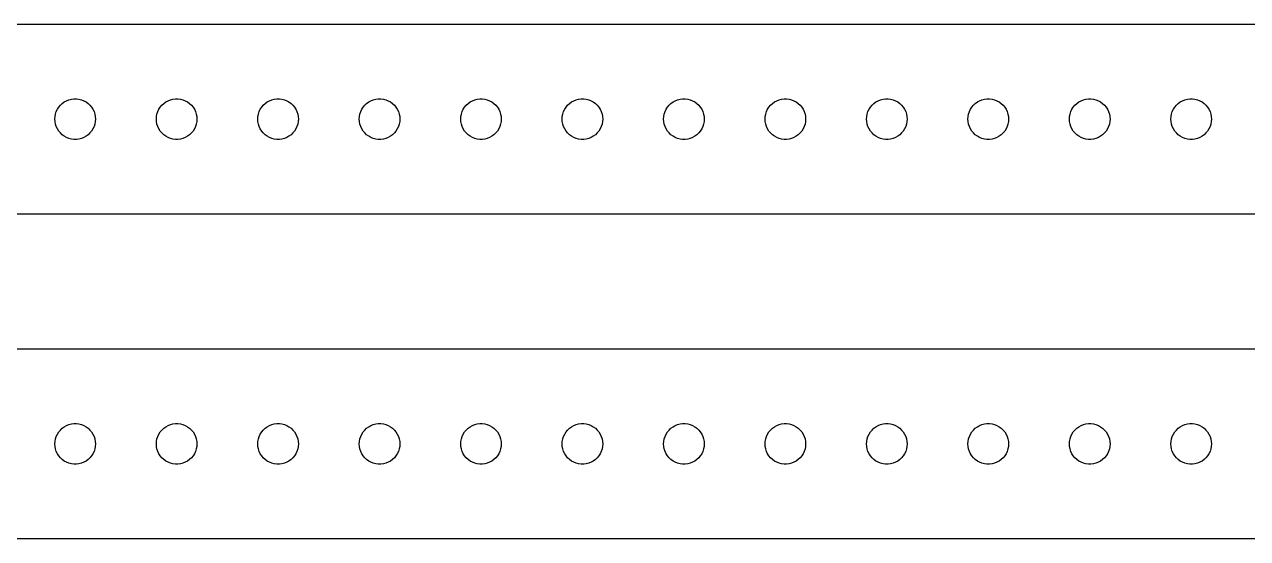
# Model space of a CAD drawing. Header units: metres. Extents: x -180 to 180, y 17 to 55.
# Drawn here: x -3.8 to 86.7, y 17 to 55 of the extents above; entities that cross this region are included whole.
import ezdxf

# ---------------------------------------------------------------- set-up
doc = ezdxf.new("R2010")
doc.units = ezdxf.units.M

msp = doc.modelspace()

# ---------------------------------------------------------------- linework, layer by layer
for p, q in [((174.814, 54.9901), (-174.814, 54.9901)), ((-1.31445, 48.7226), (-1.21352, 48.8817)), ((-1.21352, 48.8817), (-1.09344, 49.0268)), ((-1.09344, 49.0268), (-0.95613, 49.1558)), ((-0.95613, 49.1558), (-0.80373, 49.2665)), ((-0.80373, 49.2665), (-0.63866, 49.3572)), ((-0.63866, 49.3572), (-0.46352, 49.4266)), ((-0.46352, 49.4266), (-0.28107, 49.4734)), ((-0.28107, 49.4734), (-0.09418, 49.497)), ((-0.09418, 49.497), (0.09418, 49.497)), ((0.09418, 49.497), (0.28107, 49.4734)), ((0.28107, 49.4734), (0.46352, 49.4266)), ((0.46352, 49.4266), (0.63866, 49.3572)), ((0.63866, 49.3572), (0.80373, 49.2665)), ((0.80373, 49.2665), (0.95613, 49.1558)), ((0.95613, 49.1558), (1.09344, 49.0268)), ((1.09344, 49.0268), (1.21352, 48.8817)), ((1.21352, 48.8817), (1.31445, 48.7226)), ((6.18553, 48.7226), (6.28647, 48.8817)), ((6.28647, 48.8817), (6.40654, 49.0268)), ((6.40654, 49.0268), (6.54385, 49.1558)), ((6.54385, 49.1558), (6.69626, 49.2665)), ((6.69626, 49.2665), (6.86133, 49.3572)), ((6.86133, 49.3572), (7.03647, 49.4266)), ((7.03647, 49.4266), (7.21892, 49.4734)), ((7.21892, 49.4734), (7.40581, 49.497)), ((7.40581, 49.497), (7.59418, 49.497)), ((7.59418, 49.497), (7.78107, 49.4734)), ((7.78107, 49.4734), (7.96352, 49.4266)), ((7.96352, 49.4266), (8.13866, 49.3572)), ((8.13866, 49.3572), (8.30373, 49.2665)), ((8.30373, 49.2665), (8.45613, 49.1558)), ((8.45613, 49.1558), (8.59344, 49.0268)), ((8.59344, 49.0268), (8.71352, 48.8817)), ((8.71352, 48.8817), (8.81445, 48.7226)), ((13.6855, 48.7226), (13.7865, 48.8817)), ((13.7865, 48.8817), (13.9065, 49.0268)), ((13.9065, 49.0268), (14.0439, 49.1558)), ((14.0439, 49.1558), (14.1963, 49.2665)), ((14.1963, 49.2665), (14.3613, 49.3572)), ((14.3613, 49.3572), (14.5365, 49.4266)), ((14.5365, 49.4266), (14.7189, 49.4734)), ((14.7189, 49.4734), (14.9058, 49.497)), ((14.9058, 49.497), (15.0942, 49.497)), ((15.0942, 49.497), (15.2811, 49.4734)), ((15.2811, 49.4734), (15.4635, 49.4266)), ((15.4635, 49.4266), (15.6387, 49.3572)), ((15.6387, 49.3572), (15.8037, 49.2665)), ((15.8037, 49.2665), (15.9561, 49.1558)), ((15.9561, 49.1558), (16.0934, 49.0268)), ((16.0934, 49.0268), (16.2135, 48.8817)), ((16.2135, 48.8817), (16.3145, 48.7226)), ((21.1855, 48.7226), (21.2865, 48.8817)), ((21.2865, 48.8817), (21.4065, 49.0268)), ((21.4065, 49.0268), (21.5439, 49.1558)), ((21.5439, 49.1558), (21.6963, 49.2665)), ((21.6963, 49.2665), (21.8613, 49.3572)), ((21.8613, 49.3572), (22.0365, 49.4266)), ((22.0365, 49.4266), (22.2189, 49.4734)), ((22.2189, 49.4734), (22.4058, 49.497)), ((22.4058, 49.497), (22.5942, 49.497)), ((22.5942, 49.497), (22.7811, 49.4734)), ((22.7811, 49.4734), (22.9635, 49.4266)), ((22.9635, 49.4266), (23.1387, 49.3572)), ((23.1387, 49.3572), (23.3037, 49.2665)), ((23.3037, 49.2665), (23.4561, 49.1558)), ((23.4561, 49.1558), (23.5934, 49.0268)), ((23.5934, 49.0268), (23.7135, 48.8817)), ((23.7135, 48.8817), (23.8145, 48.7226)), ((28.6855, 48.7226), (28.7865, 48.8817)), ((28.7865, 48.8817), (28.9065, 49.0268)), ((28.9065, 49.0268), (29.0439, 49.1558)), ((29.0439, 49.1558), (29.1963, 49.2665)), ((29.1963, 49.2665), (29.3613, 49.3572)), ((29.3613, 49.3572), (29.5365, 49.4266)), ((29.5365, 49.4266), (29.7189, 49.4734)), ((29.7189, 49.4734), (29.9058, 49.497)), ((29.9058, 49.497), (30.0942, 49.497)), ((30.0942, 49.497), (30.2811, 49.4734)), ((30.2811, 49.4734), (30.4635, 49.4266)), ((30.4635, 49.4266), (30.6387, 49.3572)), ((30.6387, 49.3572), (30.8037, 49.2665)), ((30.8037, 49.2665), (30.9561, 49.1558)), ((30.9561, 49.1558), (31.0934, 49.0268)), ((31.0934, 49.0268), (31.2135, 48.8817)), ((31.2135, 48.8817), (31.3145, 48.7226)), ((36.1855, 48.7226), (36.2865, 48.8817)), ((36.2865, 48.8817), (36.4065, 49.0268)), ((36.4065, 49.0268), (36.5439, 49.1558)), ((36.5439, 49.1558), (36.6963, 49.2665)), ((36.6963, 49.2665), (36.8613, 49.3572)), ((36.8613, 49.3572), (37.0365, 49.4266)), ((37.0365, 49.4266), (37.2189, 49.4734)), ((37.2189, 49.4734), (37.4058, 49.497)), ((37.4058, 49.497), (37.5942, 49.497)), ((37.5942, 49.497), (37.7811, 49.4734)), ((37.7811, 49.4734), (37.9635, 49.4266)), ((37.9635, 49.4266), (38.1387, 49.3572)), ((38.1387, 49.3572), (38.3037, 49.2665)), ((38.3037, 49.2665), (38.4561, 49.1558)), ((38.4561, 49.1558), (38.5934, 49.0268)), ((38.5934, 49.0268), (38.7135, 48.8817)), ((38.7135, 48.8817), (38.8145, 48.7226)), ((43.6855, 48.7226), (43.7865, 48.8817)), ((43.7865, 48.8817), (43.9065, 49.0268)), ((43.9065, 49.0268), (44.0439, 49.1558)), ((44.0439, 49.1558), (44.1963, 49.2665)), ((44.1963, 49.2665), (44.3613, 49.3572)), ((44.3613, 49.3572), (44.5365, 49.4266)), ((44.5365, 49.4266), (44.7189, 49.4734)), ((44.7189, 49.4734), (44.9058, 49.497)), ((44.9058, 49.497), (45.0942, 49.497)), ((45.0942, 49.497), (45.2811, 49.4734)), ((45.2811, 49.4734), (45.4635, 49.4266)), ((45.4635, 49.4266), (45.6387, 49.3572)), ((45.6387, 49.3572), (45.8037, 49.2665)), ((45.8037, 49.2665), (45.9561, 49.1558)), ((45.9561, 49.1558), (46.0934, 49.0268)), ((46.0934, 49.0268), (46.2135, 48.8817)), ((46.2135, 48.8817), (46.3145, 48.7226)), ((51.1855, 48.7226), (51.2865, 48.8817)), ((51.2865, 48.8817), (51.4065, 49.0268)), ((51.4065, 49.0268), (51.5439, 49.1558)), ((51.5439, 49.1558), (51.6963, 49.2665)), ((51.6963, 49.2665), (51.8613, 49.3572)), ((51.8613, 49.3572), (52.0365, 49.4266)), ((52.0365, 49.4266), (52.2189, 49.4734)), ((52.2189, 49.4734), (52.4058, 49.497)), ((52.4058, 49.497), (52.5942, 49.497)), ((52.5942, 49.497), (52.7811, 49.4734)), ((52.7811, 49.4734), (52.9635, 49.4266)), ((52.9635, 49.4266), (53.1387, 49.3572)), ((53.1387, 49.3572), (53.3037, 49.2665)), ((53.3037, 49.2665), (53.4561, 49.1558)), ((53.4561, 49.1558), (53.5934, 49.0268)), ((53.5934, 49.0268), (53.7135, 48.8817)), ((53.7135, 48.8817), (53.8145, 48.7226)), ((58.6855, 48.7226), (58.7865, 48.8817)), ((58.7865, 48.8817), (58.9065, 49.0268)), ((58.9065, 49.0268), (59.0439, 49.1558)), ((59.0439, 49.1558), (59.1963, 49.2665)), ((59.1963, 49.2665), (59.3613, 49.3572)), ((59.3613, 49.3572), (59.5365, 49.4266)), ((59.5365, 49.4266), (59.7189, 49.4734)), ((59.7189, 49.4734), (59.9058, 49.497)), ((59.9058, 49.497), (60.0942, 49.497)), ((60.0942, 49.497), (60.2811, 49.4734)), ((60.2811, 49.4734), (60.4635, 49.4266)), ((60.4635, 49.4266), (60.6387, 49.3572)), ((60.6387, 49.3572), (60.8037, 49.2665)), ((60.8037, 49.2665), (60.9561, 49.1558)), ((60.9561, 49.1558), (61.0934, 49.0268)), ((61.0934, 49.0268), (61.2135, 48.8817)), ((61.2135, 48.8817), (61.3145, 48.7226)), ((66.1855, 48.7226), (66.2865, 48.8817)), ((66.2865, 48.8817), (66.4065, 49.0268)), ((66.4065, 49.0268), (66.5439, 49.1558)), ((66.5439, 49.1558), (66.6963, 49.2665)), ((66.6963, 49.2665), (66.8613, 49.3572)), ((66.8613, 49.3572), (67.0365, 49.4266)), ((67.0365, 49.4266), (67.2189, 49.4734)), ((67.2189, 49.4734), (67.4058, 49.497)), ((67.4058, 49.497), (67.5942, 49.497)), ((67.5942, 49.497), (67.7811, 49.4734)), ((67.7811, 49.4734), (67.9635, 49.4266)), ((67.9635, 49.4266), (68.1387, 49.3572)), ((68.1387, 49.3572), (68.3037, 49.2665)), ((68.3037, 49.2665), (68.4561, 49.1558)), ((68.4561, 49.1558), (68.5934, 49.0268)), ((68.5934, 49.0268), (68.7135, 48.8817)), ((68.7135, 48.8817), (68.8145, 48.7226)), ((73.6855, 48.7226), (73.7865, 48.8817)), ((73.7865, 48.8817), (73.9065, 49.0268)), ((73.9065, 49.0268), (74.0439, 49.1558)), ((74.0439, 49.1558), (74.1963, 49.2665)), ((74.1963, 49.2665), (74.3613, 49.3572)), ((74.3613, 49.3572), (74.5365, 49.4266)), ((74.5365, 49.4266), (74.7189, 49.4734)), ((74.7189, 49.4734), (74.9058, 49.497)), ((74.9058, 49.497), (75.0942, 49.497)), ((75.0942, 49.497), (75.2811, 49.4734)), ((75.2811, 49.4734), (75.4635, 49.4266)), ((75.4635, 49.4266), (75.6387, 49.3572)), ((75.6387, 49.3572), (75.8037, 49.2665)), ((75.8037, 49.2665), (75.9561, 49.1558)), ((75.9561, 49.1558), (76.0934, 49.0268)), ((76.0934, 49.0268), (76.2135, 48.8817)), ((76.2135, 48.8817), (76.3145, 48.7226)), ((81.1855, 48.7226), (81.2865, 48.8817)), ((81.2865, 48.8817), (81.4065, 49.0268)), ((81.4065, 49.0268), (81.5439, 49.1558)), ((81.5439, 49.1558), (81.6963, 49.2665)), ((81.6963, 49.2665), (81.8613, 49.3572)), ((81.8613, 49.3572), (82.0365, 49.4266)), ((82.0365, 49.4266), (82.2189, 49.4734)), ((82.2189, 49.4734), (82.4058, 49.497)), ((82.4058, 49.497), (82.5942, 49.497)), ((82.5942, 49.497), (82.7811, 49.4734)), ((82.7811, 49.4734), (82.9635, 49.4266)), ((82.9635, 49.4266), (83.1387, 49.3572)), ((83.1387, 49.3572), (83.3037, 49.2665)), ((83.3037, 49.2665), (83.4561, 49.1558)), ((83.4561, 49.1558), (83.5934, 49.0268)), ((83.5934, 49.0268), (83.7135, 48.8817)), ((83.7135, 48.8817), (83.8145, 48.7226)), ((-1.5, 48), (-1.48816, 48.188)), ((-1.48816, 47.812), (-1.5, 48)), ((-1.48816, 48.188), (-1.45287, 48.373)), ((-1.45287, 48.373), (-1.39465, 48.5522)), ((-1.39465, 48.5522), (-1.31445, 48.7226)), ((1.31445, 48.7226), (1.39465, 48.5522)), ((1.39465, 48.5522), (1.45287, 48.373)), ((1.45287, 48.373), (1.48816, 48.188)), ((1.48816, 48.188), (1.5, 48)), ((1.5, 48), (1.48816, 47.812)), ((6, 48), (6.01183, 48.188)), ((6.01183, 47.812), (6, 48)), ((6.01183, 48.188), (6.04712, 48.373)), ((6.04712, 48.373), (6.10533, 48.5522)), ((6.10533, 48.5522), (6.18553, 48.7226)), ((8.81445, 48.7226), (8.89465, 48.5522)), ((8.89465, 48.5522), (8.95287, 48.373)), ((8.95287, 48.373), (8.98816, 48.188)), ((8.98816, 48.188), (9, 48)), ((9, 48), (8.98816, 47.812)), ((13.5, 48), (13.5118, 48.188)), ((13.5118, 47.812), (13.5, 48)), ((13.5118, 48.188), (13.5471, 48.373)), ((13.5471, 48.373), (13.6053, 48.5522)), ((13.6053, 48.5522), (13.6855, 48.7226)), ((16.3145, 48.7226), (16.3947, 48.5522)), ((16.3947, 48.5522), (16.4529, 48.373)), ((16.4529, 48.373), (16.4882, 48.188)), ((16.4882, 48.188), (16.5, 48)), ((16.5, 48), (16.4882, 47.812)), ((21, 48), (21.0118, 48.188)), ((21.0118, 47.812), (21, 48)), ((21.0118, 48.188), (21.0471, 48.373)), ((21.0471, 48.373), (21.1053, 48.5522)), ((21.1053, 48.5522), (21.1855, 48.7226)), ((23.8145, 48.7226), (23.8947, 48.5522)), ((23.8947, 48.5522), (23.9529, 48.373)), ((23.9529, 48.373), (23.9882, 48.188)), ((23.9882, 48.188), (24, 48)), ((24, 48), (23.9882, 47.812)), ((28.5, 48), (28.5118, 48.188)), ((28.5118, 47.812), (28.5, 48)), ((28.5118, 48.188), (28.5471, 48.373)), ((28.5471, 48.373), (28.6053, 48.5522)), ((28.6053, 48.5522), (28.6855, 48.7226)), ((31.3145, 48.7226), (31.3947, 48.5522)), ((31.3947, 48.5522), (31.4529, 48.373)), ((31.4529, 48.373), (31.4882, 48.188)), ((31.4882, 48.188), (31.5, 48)), ((31.5, 48), (31.4882, 47.812)), ((36, 48), (36.0118, 48.188)), ((36.0118, 47.812), (36, 48)), ((36.0118, 48.188), (36.0471, 48.373)), ((36.0471, 48.373), (36.1053, 48.5522)), ((36.1053, 48.5522), (36.1855, 48.7226)), ((38.8145, 48.7226), (38.8947, 48.5522)), ((38.8947, 48.5522), (38.9529, 48.373)), ((38.9529, 48.373), (38.9882, 48.188)), ((38.9882, 48.188), (39, 48)), ((39, 48), (38.9882, 47.812)), ((43.5, 48), (43.5118, 48.188)), ((43.5118, 47.812), (43.5, 48)), ((43.5118, 48.188), (43.5471, 48.373)), ((43.5471, 48.373), (43.6053, 48.5522)), ((43.6053, 48.5522), (43.6855, 48.7226)), ((46.3145, 48.7226), (46.3947, 48.5522)), ((46.3947, 48.5522), (46.4529, 48.373)), ((46.4529, 48.373), (46.4882, 48.188)), ((46.4882, 48.188), (46.5, 48)), ((46.5, 48), (46.4882, 47.812)), ((51, 48), (51.0118, 48.188)), ((51.0118, 47.812), (51, 48)), ((51.0118, 48.188), (51.0471, 48.373)), ((51.0471, 48.373), (51.1053, 48.5522)), ((51.1053, 48.5522), (51.1855, 48.7226)), ((53.8145, 48.7226), (53.8947, 48.5522)), ((53.8947, 48.5522), (53.9529, 48.373)), ((53.9529, 48.373), (53.9882, 48.188)), ((53.9882, 48.188), (54, 48)), ((54, 48), (53.9882, 47.812)), ((58.5, 48), (58.5118, 48.188)), ((58.5118, 47.812), (58.5, 48)), ((58.5118, 48.188), (58.5471, 48.373)), ((58.5471, 48.373), (58.6053, 48.5522)), ((58.6053, 48.5522), (58.6855, 48.7226)), ((61.3145, 48.7226), (61.3947, 48.5522)), ((61.3947, 48.5522), (61.4529, 48.373)), ((61.4529, 48.373), (61.4882, 48.188)), ((61.4882, 48.188), (61.5, 48)), ((61.5, 48), (61.4882, 47.812)), ((66, 48), (66.0118, 48.188)), ((66.0118, 47.812), (66, 48)), ((66.0118, 48.188), (66.0471, 48.373)), ((66.0471, 48.373), (66.1053, 48.5522)), ((66.1053, 48.5522), (66.1855, 48.7226)), ((68.8145, 48.7226), (68.8947, 48.5522)), ((68.8947, 48.5522), (68.9529, 48.373)), ((68.9529, 48.373), (68.9882, 48.188)), ((68.9882, 48.188), (69, 48)), ((69, 48), (68.9882, 47.812)), ((73.5, 48), (73.5118, 48.188)), ((73.5118, 47.812), (73.5, 48)), ((73.5118, 48.188), (73.5471, 48.373)), ((73.5471, 48.373), (73.6053, 48.5522)), ((73.6053, 48.5522), (73.6855, 48.7226)), ((76.3145, 48.7226), (76.3947, 48.5522)), ((76.3947, 48.5522), (76.4529, 48.373)), ((76.4529, 48.373), (76.4882, 48.188)), ((76.4882, 48.188), (76.5, 48)), ((76.5, 48), (76.4882, 47.812)), ((81, 48), (81.0118, 48.188)), ((81.0118, 47.812), (81, 48)), ((81.0118, 48.188), (81.0471, 48.373)), ((81.0471, 48.373), (81.1053, 48.5522)), ((81.1053, 48.5522), (81.1855, 48.7226)), ((83.8145, 48.7226), (83.8947, 48.5522)), ((83.8947, 48.5522), (83.9529, 48.373)), ((83.9529, 48.373), (83.9882, 48.188)), ((83.9882, 48.188), (84, 48)), ((84, 48), (83.9882, 47.812)), ((-1.45287, 47.627), (-1.48816, 47.812)), ((-1.39465, 47.4478), (-1.45287, 47.627)), ((-1.31445, 47.2774), (-1.39465, 47.4478)), ((-1.21352, 47.1183), (-1.31445, 47.2774)), ((-1.09344, 46.9732), (-1.21352, 47.1183)), ((1.21352, 47.1183), (1.09344, 46.9732)), ((1.31445, 47.2774), (1.21352, 47.1183)), ((1.39465, 47.4478), (1.31445, 47.2774)), ((1.45287, 47.627), (1.39465, 47.4478)), ((1.48816, 47.812), (1.45287, 47.627)), ((6.04712, 47.627), (6.01183, 47.812)), ((6.10533, 47.4478), (6.04712, 47.627)), ((6.18553, 47.2774), (6.10533, 47.4478)), ((6.28647, 47.1183), (6.18553, 47.2774)), ((6.40654, 46.9732), (6.28647, 47.1183)), ((8.71352, 47.1183), (8.59344, 46.9732)), ((8.81445, 47.2774), (8.71352, 47.1183)), ((8.89465, 47.4478), (8.81445, 47.2774)), ((8.95287, 47.627), (8.89465, 47.4478)), ((8.98816, 47.812), (8.95287, 47.627)), ((13.5471, 47.627), (13.5118, 47.812)), ((13.6053, 47.4478), (13.5471, 47.627)), ((13.6855, 47.2774), (13.6053, 47.4478)), ((13.7865, 47.1183), (13.6855, 47.2774)), ((13.9065, 46.9732), (13.7865, 47.1183)), ((16.2135, 47.1183), (16.0934, 46.9732)), ((16.3145, 47.2774), (16.2135, 47.1183)), ((16.3947, 47.4478), (16.3145, 47.2774)), ((16.4529, 47.627), (16.3947, 47.4478)), ((16.4882, 47.812), (16.4529, 47.627)), ((21.0471, 47.627), (21.0118, 47.812)), ((21.1053, 47.4478), (21.0471, 47.627)), ((21.1855, 47.2774), (21.1053, 47.4478)), ((21.2865, 47.1183), (21.1855, 47.2774)), ((21.4065, 46.9732), (21.2865, 47.1183)), ((23.7135, 47.1183), (23.5934, 46.9732)), ((23.8145, 47.2774), (23.7135, 47.1183)), ((23.8947, 47.4478), (23.8145, 47.2774)), ((23.9529, 47.627), (23.8947, 47.4478)), ((23.9882, 47.812), (23.9529, 47.627)), ((28.5471, 47.627), (28.5118, 47.812)), ((28.6053, 47.4478), (28.5471, 47.627)), ((28.6855, 47.2774), (28.6053, 47.4478)), ((28.7865, 47.1183), (28.6855, 47.2774)), ((28.9065, 46.9732), (28.7865, 47.1183)), ((31.2135, 47.1183), (31.0934, 46.9732)), ((31.3145, 47.2774), (31.2135, 47.1183)), ((31.3947, 47.4478), (31.3145, 47.2774)), ((31.4529, 47.627), (31.3947, 47.4478)), ((31.4882, 47.812), (31.4529, 47.627)), ((36.0471, 47.627), (36.0118, 47.812)), ((36.1053, 47.4478), (36.0471, 47.627)), ((36.1855, 47.2774), (36.1053, 47.4478)), ((36.2865, 47.1183), (36.1855, 47.2774)), ((36.4065, 46.9732), (36.2865, 47.1183)), ((38.7135, 47.1183), (38.5934, 46.9732)), ((38.8145, 47.2774), (38.7135, 47.1183)), ((38.8947, 47.4478), (38.8145, 47.2774)), ((38.9529, 47.627), (38.8947, 47.4478)), ((38.9882, 47.812), (38.9529, 47.627)), ((43.5471, 47.627), (43.5118, 47.812)), ((43.6053, 47.4478), (43.5471, 47.627)), ((43.6855, 47.2774), (43.6053, 47.4478)), ((43.7865, 47.1183), (43.6855, 47.2774)), ((43.9065, 46.9732), (43.7865, 47.1183)), ((46.2135, 47.1183), (46.0934, 46.9732)), ((46.3145, 47.2774), (46.2135, 47.1183)), ((46.3947, 47.4478), (46.3145, 47.2774)), ((46.4529, 47.627), (46.3947, 47.4478)), ((46.4882, 47.812), (46.4529, 47.627)), ((51.0471, 47.627), (51.0118, 47.812)), ((51.1053, 47.4478), (51.0471, 47.627)), ((51.1855, 47.2774), (51.1053, 47.4478)), ((51.2865, 47.1183), (51.1855, 47.2774)), ((51.4065, 46.9732), (51.2865, 47.1183)), ((53.7135, 47.1183), (53.5934, 46.9732)), ((53.8145, 47.2774), (53.7135, 47.1183)), ((53.8947, 47.4478), (53.8145, 47.2774)), ((53.9529, 47.627), (53.8947, 47.4478)), ((53.9882, 47.812), (53.9529, 47.627)), ((58.5471, 47.627), (58.5118, 47.812)), ((58.6053, 47.4478), (58.5471, 47.627)), ((58.6855, 47.2774), (58.6053, 47.4478)), ((58.7865, 47.1183), (58.6855, 47.2774)), ((58.9065, 46.9732), (58.7865, 47.1183)), ((61.2135, 47.1183), (61.0934, 46.9732)), ((61.3145, 47.2774), (61.2135, 47.1183)), ((61.3947, 47.4478), (61.3145, 47.2774)), ((61.4529, 47.627), (61.3947, 47.4478)), ((61.4882, 47.812), (61.4529, 47.627)), ((66.0471, 47.627), (66.0118, 47.812)), ((66.1053, 47.4478), (66.0471, 47.627)), ((66.1855, 47.2774), (66.1053, 47.4478)), ((66.2865, 47.1183), (66.1855, 47.2774)), ((66.4065, 46.9732), (66.2865, 47.1183)), ((68.7135, 47.1183), (68.5934, 46.9732)), ((68.8145, 47.2774), (68.7135, 47.1183)), ((68.8947, 47.4478), (68.8145, 47.2774)), ((68.9529, 47.627), (68.8947, 47.4478)), ((68.9882, 47.812), (68.9529, 47.627)), ((73.5471, 47.627), (73.5118, 47.812)), ((73.6053, 47.4478), (73.5471, 47.627)), ((73.6855, 47.2774), (73.6053, 47.4478)), ((73.7865, 47.1183), (73.6855, 47.2774)), ((73.9065, 46.9732), (73.7865, 47.1183)), ((76.2135, 47.1183), (76.0934, 46.9732)), ((76.3145, 47.2774), (76.2135, 47.1183)), ((76.3947, 47.4478), (76.3145, 47.2774)), ((76.4529, 47.627), (76.3947, 47.4478)), ((76.4882, 47.812), (76.4529, 47.627)), ((81.0471, 47.627), (81.0118, 47.812)), ((81.1053, 47.4478), (81.0471, 47.627)), ((81.1855, 47.2774), (81.1053, 47.4478)), ((81.2865, 47.1183), (81.1855, 47.2774)), ((81.4065, 46.9732), (81.2865, 47.1183)), ((83.7135, 47.1183), (83.5934, 46.9732)), ((83.8145, 47.2774), (83.7135, 47.1183)), ((83.8947, 47.4478), (83.8145, 47.2774)), ((83.9529, 47.627), (83.8947, 47.4478)), ((83.9882, 47.812), (83.9529, 47.627)), ((-0.95613, 46.8442), (-1.09344, 46.9732)), ((-0.80373, 46.7335), (-0.95613, 46.8442)), ((-0.63866, 46.6428), (-0.80373, 46.7335)), ((-0.46352, 46.5734), (-0.63866, 46.6428)), ((-0.28107, 46.5266), (-0.46352, 46.5734)), ((-0.09418, 46.503), (-0.28107, 46.5266)), ((0.09418, 46.503), (-0.09418, 46.503)), ((0.28107, 46.5266), (0.09418, 46.503)), ((0.46352, 46.5734), (0.28107, 46.5266)), ((0.63866, 46.6428), (0.46352, 46.5734)), ((0.80373, 46.7335), (0.63866, 46.6428)), ((0.95613, 46.8442), (0.80373, 46.7335)), ((1.09344, 46.9732), (0.95613, 46.8442)), ((6.54385, 46.8442), (6.40654, 46.9732)), ((6.69626, 46.7335), (6.54385, 46.8442)), ((6.86133, 46.6428), (6.69626, 46.7335)), ((7.03647, 46.5734), (6.86133, 46.6428)), ((7.21892, 46.5266), (7.03647, 46.5734)), ((7.40581, 46.503), (7.21892, 46.5266)), ((7.59418, 46.503), (7.40581, 46.503)), ((7.78107, 46.5266), (7.59418, 46.503)), ((7.96352, 46.5734), (7.78107, 46.5266)), ((8.13866, 46.6428), (7.96352, 46.5734)), ((8.30373, 46.7335), (8.13866, 46.6428)), ((8.45613, 46.8442), (8.30373, 46.7335)), ((8.59344, 46.9732), (8.45613, 46.8442)), ((14.0439, 46.8442), (13.9065, 46.9732)), ((14.1963, 46.7335), (14.0439, 46.8442)), ((14.3613, 46.6428), (14.1963, 46.7335)), ((14.5365, 46.5734), (14.3613, 46.6428)), ((14.7189, 46.5266), (14.5365, 46.5734)), ((14.9058, 46.503), (14.7189, 46.5266)), ((15.0942, 46.503), (14.9058, 46.503)), ((15.2811, 46.5266), (15.0942, 46.503)), ((15.4635, 46.5734), (15.2811, 46.5266)), ((15.6387, 46.6428), (15.4635, 46.5734)), ((15.8037, 46.7335), (15.6387, 46.6428)), ((15.9561, 46.8442), (15.8037, 46.7335)), ((16.0934, 46.9732), (15.9561, 46.8442)), ((21.5439, 46.8442), (21.4065, 46.9732)), ((21.6963, 46.7335), (21.5439, 46.8442)), ((21.8613, 46.6428), (21.6963, 46.7335)), ((22.0365, 46.5734), (21.8613, 46.6428)), ((22.2189, 46.5266), (22.0365, 46.5734)), ((22.4058, 46.503), (22.2189, 46.5266)), ((22.5942, 46.503), (22.4058, 46.503)), ((22.7811, 46.5266), (22.5942, 46.503)), ((22.9635, 46.5734), (22.7811, 46.5266)), ((23.1387, 46.6428), (22.9635, 46.5734)), ((23.3037, 46.7335), (23.1387, 46.6428)), ((23.4561, 46.8442), (23.3037, 46.7335)), ((23.5934, 46.9732), (23.4561, 46.8442)), ((29.0439, 46.8442), (28.9065, 46.9732)), ((29.1963, 46.7335), (29.0439, 46.8442)), ((29.3613, 46.6428), (29.1963, 46.7335)), ((29.5365, 46.5734), (29.3613, 46.6428)), ((29.7189, 46.5266), (29.5365, 46.5734)), ((29.9058, 46.503), (29.7189, 46.5266)), ((30.0942, 46.503), (29.9058, 46.503)), ((30.2811, 46.5266), (30.0942, 46.503)), ((30.4635, 46.5734), (30.2811, 46.5266)), ((30.6387, 46.6428), (30.4635, 46.5734)), ((30.8037, 46.7335), (30.6387, 46.6428)), ((30.9561, 46.8442), (30.8037, 46.7335)), ((31.0934, 46.9732), (30.9561, 46.8442)), ((36.5439, 46.8442), (36.4065, 46.9732)), ((36.6963, 46.7335), (36.5439, 46.8442)), ((36.8613, 46.6428), (36.6963, 46.7335)), ((37.0365, 46.5734), (36.8613, 46.6428)), ((37.2189, 46.5266), (37.0365, 46.5734)), ((37.4058, 46.503), (37.2189, 46.5266)), ((37.5942, 46.503), (37.4058, 46.503)), ((37.7811, 46.5266), (37.5942, 46.503)), ((37.9635, 46.5734), (37.7811, 46.5266)), ((38.1387, 46.6428), (37.9635, 46.5734)), ((38.3037, 46.7335), (38.1387, 46.6428)), ((38.4561, 46.8442), (38.3037, 46.7335)), ((38.5934, 46.9732), (38.4561, 46.8442)), ((44.0439, 46.8442), (43.9065, 46.9732)), ((44.1963, 46.7335), (44.0439, 46.8442)), ((44.3613, 46.6428), (44.1963, 46.7335)), ((44.5365, 46.5734), (44.3613, 46.6428)), ((44.7189, 46.5266), (44.5365, 46.5734)), ((44.9058, 46.503), (44.7189, 46.5266)), ((45.0942, 46.503), (44.9058, 46.503)), ((45.2811, 46.5266), (45.0942, 46.503)), ((45.4635, 46.5734), (45.2811, 46.5266)), ((45.6387, 46.6428), (45.4635, 46.5734)), ((45.8037, 46.7335), (45.6387, 46.6428)), ((45.9561, 46.8442), (45.8037, 46.7335)), ((46.0934, 46.9732), (45.9561, 46.8442)), ((51.5439, 46.8442), (51.4065, 46.9732)), ((51.6963, 46.7335), (51.5439, 46.8442)), ((51.8613, 46.6428), (51.6963, 46.7335)), ((52.0365, 46.5734), (51.8613, 46.6428)), ((52.2189, 46.5266), (52.0365, 46.5734)), ((52.4058, 46.503), (52.2189, 46.5266)), ((52.5942, 46.503), (52.4058, 46.503)), ((52.7811, 46.5266), (52.5942, 46.503)), ((52.9635, 46.5734), (52.7811, 46.5266)), ((53.1387, 46.6428), (52.9635, 46.5734)), ((53.3037, 46.7335), (53.1387, 46.6428)), ((53.4561, 46.8442), (53.3037, 46.7335)), ((53.5934, 46.9732), (53.4561, 46.8442)), ((59.0439, 46.8442), (58.9065, 46.9732)), ((59.1963, 46.7335), (59.0439, 46.8442)), ((59.3613, 46.6428), (59.1963, 46.7335)), ((59.5365, 46.5734), (59.3613, 46.6428)), ((59.7189, 46.5266), (59.5365, 46.5734)), ((59.9058, 46.503), (59.7189, 46.5266)), ((60.0942, 46.503), (59.9058, 46.503)), ((60.2811, 46.5266), (60.0942, 46.503)), ((60.4635, 46.5734), (60.2811, 46.5266)), ((60.6387, 46.6428), (60.4635, 46.5734)), ((60.8037, 46.7335), (60.6387, 46.6428)), ((60.9561, 46.8442), (60.8037, 46.7335)), ((61.0934, 46.9732), (60.9561, 46.8442)), ((66.5439, 46.8442), (66.4065, 46.9732)), ((66.6963, 46.7335), (66.5439, 46.8442)), ((66.8613, 46.6428), (66.6963, 46.7335)), ((67.0365, 46.5734), (66.8613, 46.6428)), ((67.2189, 46.5266), (67.0365, 46.5734)), ((67.4058, 46.503), (67.2189, 46.5266)), ((67.5942, 46.503), (67.4058, 46.503)), ((67.7811, 46.5266), (67.5942, 46.503)), ((67.9635, 46.5734), (67.7811, 46.5266)), ((68.1387, 46.6428), (67.9635, 46.5734)), ((68.3037, 46.7335), (68.1387, 46.6428)), ((68.4561, 46.8442), (68.3037, 46.7335)), ((68.5934, 46.9732), (68.4561, 46.8442)), ((74.0439, 46.8442), (73.9065, 46.9732)), ((74.1963, 46.7335), (74.0439, 46.8442)), ((74.3613, 46.6428), (74.1963, 46.7335)), ((74.5365, 46.5734), (74.3613, 46.6428)), ((74.7189, 46.5266), (74.5365, 46.5734)), ((74.9058, 46.503), (74.7189, 46.5266)), ((75.0942, 46.503), (74.9058, 46.503)), ((75.2811, 46.5266), (75.0942, 46.503)), ((75.4635, 46.5734), (75.2811, 46.5266)), ((75.6387, 46.6428), (75.4635, 46.5734)), ((75.8037, 46.7335), (75.6387, 46.6428)), ((75.9561, 46.8442), (75.8037, 46.7335)), ((76.0934, 46.9732), (75.9561, 46.8442)), ((81.5439, 46.8442), (81.4065, 46.9732)), ((81.6963, 46.7335), (81.5439, 46.8442)), ((81.8613, 46.6428), (81.6963, 46.7335)), ((82.0365, 46.5734), (81.8613, 46.6428)), ((82.2189, 46.5266), (82.0365, 46.5734)), ((82.4058, 46.503), (82.2189, 46.5266)), ((82.5942, 46.503), (82.4058, 46.503)), ((82.7811, 46.5266), (82.5942, 46.503)), ((82.9635, 46.5734), (82.7811, 46.5266)), ((83.1387, 46.6428), (82.9635, 46.5734)), ((83.3037, 46.7335), (83.1387, 46.6428)), ((83.4561, 46.8442), (83.3037, 46.7335)), ((83.5934, 46.9732), (83.4561, 46.8442)), ((-174.814, 41.0099), (174.814, 41.0099)), ((174.814, 30.9901), (-174.814, 30.9901)), ((-0.80373, 25.2665), (-0.63866, 25.3572)), ((-0.63866, 25.3572), (-0.46352, 25.4266)), ((-0.46352, 25.4266), (-0.28107, 25.4734)), ((-0.28107, 25.4734), (-0.09418, 25.497)), ((-0.09418, 25.497), (0.09418, 25.497)), ((0.09418, 25.497), (0.28107, 25.4734)), ((0.28107, 25.4734), (0.46352, 25.4266)), ((0.46352, 25.4266), (0.63866, 25.3572)), ((0.63866, 25.3572), (0.80373, 25.2665)), ((6.69626, 25.2665), (6.86133, 25.3572)), ((6.86133, 25.3572), (7.03647, 25.4266)), ((7.03647, 25.4266), (7.21892, 25.4734)), ((7.21892, 25.4734), (7.40581, 25.497)), ((7.40581, 25.497), (7.59418, 25.497)), ((7.59418, 25.497), (7.78107, 25.4734)), ((7.78107, 25.4734), (7.96352, 25.4266)), ((7.96352, 25.4266), (8.13866, 25.3572)), ((8.13866, 25.3572), (8.30373, 25.2665)), ((14.1963, 25.2665), (14.3613, 25.3572)), ((14.3613, 25.3572), (14.5365, 25.4266)), ((14.5365, 25.4266), (14.7189, 25.4734)), ((14.7189, 25.4734), (14.9058, 25.497)), ((14.9058, 25.497), (15.0942, 25.497)), ((15.0942, 25.497), (15.2811, 25.4734)), ((15.2811, 25.4734), (15.4635, 25.4266)), ((15.4635, 25.4266), (15.6387, 25.3572)), ((15.6387, 25.3572), (15.8037, 25.2665)), ((21.6963, 25.2665), (21.8613, 25.3572)), ((21.8613, 25.3572), (22.0365, 25.4266)), ((22.0365, 25.4266), (22.2189, 25.4734)), ((22.2189, 25.4734), (22.4058, 25.497)), ((22.4058, 25.497), (22.5942, 25.497)), ((22.5942, 25.497), (22.7811, 25.4734)), ((22.7811, 25.4734), (22.9635, 25.4266)), ((22.9635, 25.4266), (23.1387, 25.3572)), ((23.1387, 25.3572), (23.3037, 25.2665)), ((29.1963, 25.2665), (29.3613, 25.3572)), ((29.3613, 25.3572), (29.5365, 25.4266)), ((29.5365, 25.4266), (29.7189, 25.4734)), ((29.7189, 25.4734), (29.9058, 25.497)), ((29.9058, 25.497), (30.0942, 25.497)), ((30.0942, 25.497), (30.2811, 25.4734)), ((30.2811, 25.4734), (30.4635, 25.4266)), ((30.4635, 25.4266), (30.6387, 25.3572)), ((30.6387, 25.3572), (30.8037, 25.2665)), ((36.6963, 25.2665), (36.8613, 25.3572)), ((36.8613, 25.3572), (37.0365, 25.4266)), ((37.0365, 25.4266), (37.2189, 25.4734)), ((37.2189, 25.4734), (37.4058, 25.497)), ((37.4058, 25.497), (37.5942, 25.497)), ((37.5942, 25.497), (37.7811, 25.4734)), ((37.7811, 25.4734), (37.9635, 25.4266)), ((37.9635, 25.4266), (38.1387, 25.3572)), ((38.1387, 25.3572), (38.3037, 25.2665)), ((44.1963, 25.2665), (44.3613, 25.3572)), ((44.3613, 25.3572), (44.5365, 25.4266)), ((44.5365, 25.4266), (44.7189, 25.4734)), ((44.7189, 25.4734), (44.9058, 25.497)), ((44.9058, 25.497), (45.0942, 25.497)), ((45.0942, 25.497), (45.2811, 25.4734)), ((45.2811, 25.4734), (45.4635, 25.4266)), ((45.4635, 25.4266), (45.6387, 25.3572)), ((45.6387, 25.3572), (45.8037, 25.2665)), ((51.6963, 25.2665), (51.8613, 25.3572)), ((51.8613, 25.3572), (52.0365, 25.4266)), ((52.0365, 25.4266), (52.2189, 25.4734)), ((52.2189, 25.4734), (52.4058, 25.497)), ((52.4058, 25.497), (52.5942, 25.497)), ((52.5942, 25.497), (52.7811, 25.4734)), ((52.7811, 25.4734), (52.9635, 25.4266)), ((52.9635, 25.4266), (53.1387, 25.3572)), ((53.1387, 25.3572), (53.3037, 25.2665)), ((59.1963, 25.2665), (59.3613, 25.3572)), ((59.3613, 25.3572), (59.5365, 25.4266)), ((59.5365, 25.4266), (59.7189, 25.4734)), ((59.7189, 25.4734), (59.9058, 25.497)), ((59.9058, 25.497), (60.0942, 25.497)), ((60.0942, 25.497), (60.2811, 25.4734)), ((60.2811, 25.4734), (60.4635, 25.4266)), ((60.4635, 25.4266), (60.6387, 25.3572)), ((60.6387, 25.3572), (60.8037, 25.2665)), ((66.6963, 25.2665), (66.8613, 25.3572)), ((66.8613, 25.3572), (67.0365, 25.4266)), ((67.0365, 25.4266), (67.2189, 25.4734)), ((67.2189, 25.4734), (67.4058, 25.497)), ((67.4058, 25.497), (67.5942, 25.497)), ((67.5942, 25.497), (67.7811, 25.4734)), ((67.7811, 25.4734), (67.9635, 25.4266)), ((67.9635, 25.4266), (68.1387, 25.3572)), ((68.1387, 25.3572), (68.3037, 25.2665)), ((74.1963, 25.2665), (74.3613, 25.3572)), ((74.3613, 25.3572), (74.5365, 25.4266)), ((74.5365, 25.4266), (74.7189, 25.4734)), ((74.7189, 25.4734), (74.9058, 25.497)), ((74.9058, 25.497), (75.0942, 25.497)), ((75.0942, 25.497), (75.2811, 25.4734)), ((75.2811, 25.4734), (75.4635, 25.4266)), ((75.4635, 25.4266), (75.6387, 25.3572)), ((75.6387, 25.3572), (75.8037, 25.2665)), ((81.6963, 25.2665), (81.8613, 25.3572)), ((81.8613, 25.3572), (82.0365, 25.4266)), ((82.0365, 25.4266), (82.2189, 25.4734)), ((82.2189, 25.4734), (82.4058, 25.497)), ((82.4058, 25.497), (82.5942, 25.497)), ((82.5942, 25.497), (82.7811, 25.4734)), ((82.7811, 25.4734), (82.9635, 25.4266)), ((82.9635, 25.4266), (83.1387, 25.3572)), ((83.1387, 25.3572), (83.3037, 25.2665)), ((-1.45287, 24.373), (-1.39465, 24.5522)), ((-1.39465, 24.5522), (-1.31445, 24.7226)), ((-1.31445, 24.7226), (-1.21352, 24.8817)), ((-1.21352, 24.8817), (-1.09344, 25.0268)), ((-1.09344, 25.0268), (-0.95613, 25.1558)), ((-0.95613, 25.1558), (-0.80373, 25.2665)), ((0.80373, 25.2665), (0.95613, 25.1558)), ((0.95613, 25.1558), (1.09344, 25.0268)), ((1.09344, 25.0268), (1.21352, 24.8817)), ((1.21352, 24.8817), (1.31445, 24.7226)), ((1.31445, 24.7226), (1.39465, 24.5522)), ((1.39465, 24.5522), (1.45287, 24.373)), ((6.04712, 24.373), (6.10533, 24.5522)), ((6.10533, 24.5522), (6.18553, 24.7226)), ((6.18553, 24.7226), (6.28647, 24.8817)), ((6.28647, 24.8817), (6.40654, 25.0268)), ((6.40654, 25.0268), (6.54385, 25.1558)), ((6.54385, 25.1558), (6.69626, 25.2665)), ((8.30373, 25.2665), (8.45613, 25.1558)), ((8.45613, 25.1558), (8.59344, 25.0268)), ((8.59344, 25.0268), (8.71352, 24.8817)), ((8.71352, 24.8817), (8.81445, 24.7226)), ((8.81445, 24.7226), (8.89465, 24.5522)), ((8.89465, 24.5522), (8.95287, 24.373)), ((13.5471, 24.373), (13.6053, 24.5522)), ((13.6053, 24.5522), (13.6855, 24.7226)), ((13.6855, 24.7226), (13.7865, 24.8817)), ((13.7865, 24.8817), (13.9065, 25.0268)), ((13.9065, 25.0268), (14.0439, 25.1558)), ((14.0439, 25.1558), (14.1963, 25.2665)), ((15.8037, 25.2665), (15.9561, 25.1558)), ((15.9561, 25.1558), (16.0934, 25.0268)), ((16.0934, 25.0268), (16.2135, 24.8817)), ((16.2135, 24.8817), (16.3145, 24.7226)), ((16.3145, 24.7226), (16.3947, 24.5522)), ((16.3947, 24.5522), (16.4529, 24.373)), ((21.0471, 24.373), (21.1053, 24.5522)), ((21.1053, 24.5522), (21.1855, 24.7226)), ((21.1855, 24.7226), (21.2865, 24.8817)), ((21.2865, 24.8817), (21.4065, 25.0268)), ((21.4065, 25.0268), (21.5439, 25.1558)), ((21.5439, 25.1558), (21.6963, 25.2665)), ((23.3037, 25.2665), (23.4561, 25.1558)), ((23.4561, 25.1558), (23.5934, 25.0268)), ((23.5934, 25.0268), (23.7135, 24.8817)), ((23.7135, 24.8817), (23.8145, 24.7226)), ((23.8145, 24.7226), (23.8947, 24.5522)), ((23.8947, 24.5522), (23.9529, 24.373)), ((28.5471, 24.373), (28.6053, 24.5522)), ((28.6053, 24.5522), (28.6855, 24.7226)), ((28.6855, 24.7226), (28.7865, 24.8817)), ((28.7865, 24.8817), (28.9065, 25.0268)), ((28.9065, 25.0268), (29.0439, 25.1558)), ((29.0439, 25.1558), (29.1963, 25.2665)), ((30.8037, 25.2665), (30.9561, 25.1558)), ((30.9561, 25.1558), (31.0934, 25.0268)), ((31.0934, 25.0268), (31.2135, 24.8817)), ((31.2135, 24.8817), (31.3145, 24.7226)), ((31.3145, 24.7226), (31.3947, 24.5522)), ((31.3947, 24.5522), (31.4529, 24.373)), ((36.0471, 24.373), (36.1053, 24.5522)), ((36.1053, 24.5522), (36.1855, 24.7226)), ((36.1855, 24.7226), (36.2865, 24.8817)), ((36.2865, 24.8817), (36.4065, 25.0268)), ((36.4065, 25.0268), (36.5439, 25.1558)), ((36.5439, 25.1558), (36.6963, 25.2665)), ((38.3037, 25.2665), (38.4561, 25.1558)), ((38.4561, 25.1558), (38.5934, 25.0268)), ((38.5934, 25.0268), (38.7135, 24.8817)), ((38.7135, 24.8817), (38.8145, 24.7226)), ((38.8145, 24.7226), (38.8947, 24.5522)), ((38.8947, 24.5522), (38.9529, 24.373)), ((43.5471, 24.373), (43.6053, 24.5522)), ((43.6053, 24.5522), (43.6855, 24.7226)), ((43.6855, 24.7226), (43.7865, 24.8817)), ((43.7865, 24.8817), (43.9065, 25.0268)), ((43.9065, 25.0268), (44.0439, 25.1558)), ((44.0439, 25.1558), (44.1963, 25.2665)), ((45.8037, 25.2665), (45.9561, 25.1558)), ((45.9561, 25.1558), (46.0934, 25.0268)), ((46.0934, 25.0268), (46.2135, 24.8817)), ((46.2135, 24.8817), (46.3145, 24.7226)), ((46.3145, 24.7226), (46.3947, 24.5522)), ((46.3947, 24.5522), (46.4529, 24.373)), ((51.0471, 24.373), (51.1053, 24.5522)), ((51.1053, 24.5522), (51.1855, 24.7226)), ((51.1855, 24.7226), (51.2865, 24.8817)), ((51.2865, 24.8817), (51.4065, 25.0268)), ((51.4065, 25.0268), (51.5439, 25.1558)), ((51.5439, 25.1558), (51.6963, 25.2665)), ((53.3037, 25.2665), (53.4561, 25.1558)), ((53.4561, 25.1558), (53.5934, 25.0268)), ((53.5934, 25.0268), (53.7135, 24.8817)), ((53.7135, 24.8817), (53.8145, 24.7226)), ((53.8145, 24.7226), (53.8947, 24.5522)), ((53.8947, 24.5522), (53.9529, 24.373)), ((58.5471, 24.373), (58.6053, 24.5522)), ((58.6053, 24.5522), (58.6855, 24.7226)), ((58.6855, 24.7226), (58.7865, 24.8817)), ((58.7865, 24.8817), (58.9065, 25.0268)), ((58.9065, 25.0268), (59.0439, 25.1558)), ((59.0439, 25.1558), (59.1963, 25.2665)), ((60.8037, 25.2665), (60.9561, 25.1558)), ((60.9561, 25.1558), (61.0934, 25.0268)), ((61.0934, 25.0268), (61.2135, 24.8817)), ((61.2135, 24.8817), (61.3145, 24.7226)), ((61.3145, 24.7226), (61.3947, 24.5522)), ((61.3947, 24.5522), (61.4529, 24.373)), ((66.0471, 24.373), (66.1053, 24.5522)), ((66.1053, 24.5522), (66.1855, 24.7226)), ((66.1855, 24.7226), (66.2865, 24.8817)), ((66.2865, 24.8817), (66.4065, 25.0268)), ((66.4065, 25.0268), (66.5439, 25.1558)), ((66.5439, 25.1558), (66.6963, 25.2665)), ((68.3037, 25.2665), (68.4561, 25.1558)), ((68.4561, 25.1558), (68.5934, 25.0268)), ((68.5934, 25.0268), (68.7135, 24.8817)), ((68.7135, 24.8817), (68.8145, 24.7226)), ((68.8145, 24.7226), (68.8947, 24.5522)), ((68.8947, 24.5522), (68.9529, 24.373)), ((73.5471, 24.373), (73.6053, 24.5522)), ((73.6053, 24.5522), (73.6855, 24.7226)), ((73.6855, 24.7226), (73.7865, 24.8817)), ((73.7865, 24.8817), (73.9065, 25.0268)), ((73.9065, 25.0268), (74.0439, 25.1558)), ((74.0439, 25.1558), (74.1963, 25.2665)), ((75.8037, 25.2665), (75.9561, 25.1558)), ((75.9561, 25.1558), (76.0934, 25.0268)), ((76.0934, 25.0268), (76.2135, 24.8817)), ((76.2135, 24.8817), (76.3145, 24.7226)), ((76.3145, 24.7226), (76.3947, 24.5522)), ((76.3947, 24.5522), (76.4529, 24.373)), ((81.0471, 24.373), (81.1053, 24.5522)), ((81.1053, 24.5522), (81.1855, 24.7226)), ((81.1855, 24.7226), (81.2865, 24.8817)), ((81.2865, 24.8817), (81.4065, 25.0268)), ((81.4065, 25.0268), (81.5439, 25.1558)), ((81.5439, 25.1558), (81.6963, 25.2665)), ((83.3037, 25.2665), (83.4561, 25.1558)), ((83.4561, 25.1558), (83.5934, 25.0268)), ((83.5934, 25.0268), (83.7135, 24.8817)), ((83.7135, 24.8817), (83.8145, 24.7226)), ((83.8145, 24.7226), (83.8947, 24.5522)), ((83.8947, 24.5522), (83.9529, 24.373)), ((-1.5, 24), (-1.48816, 24.188)), ((-1.48816, 23.812), (-1.5, 24)), ((-1.48816, 24.188), (-1.45287, 24.373)), ((-1.45287, 23.627), (-1.48816, 23.812)), ((-1.39465, 23.4478), (-1.45287, 23.627)), ((1.45287, 23.627), (1.39465, 23.4478)), ((1.45287, 24.373), (1.48816, 24.188)), ((1.48816, 23.812), (1.45287, 23.627)), ((1.48816, 24.188), (1.5, 24)), ((1.5, 24), (1.48816, 23.812)), ((6, 24), (6.01183, 24.188)), ((6.01183, 23.812), (6, 24)), ((6.01183, 24.188), (6.04712, 24.373)), ((6.04712, 23.627), (6.01183, 23.812)), ((6.10533, 23.4478), (6.04712, 23.627)), ((8.95287, 23.627), (8.89465, 23.4478)), ((8.95287, 24.373), (8.98816, 24.188)), ((8.98816, 23.812), (8.95287, 23.627)), ((8.98816, 24.188), (9, 24)), ((9, 24), (8.98816, 23.812)), ((13.5, 24), (13.5118, 24.188)), ((13.5118, 23.812), (13.5, 24)), ((13.5118, 24.188), (13.5471, 24.373)), ((13.5471, 23.627), (13.5118, 23.812)), ((13.6053, 23.4478), (13.5471, 23.627)), ((16.4529, 23.627), (16.3947, 23.4478)), ((16.4529, 24.373), (16.4882, 24.188)), ((16.4882, 23.812), (16.4529, 23.627)), ((16.4882, 24.188), (16.5, 24)), ((16.5, 24), (16.4882, 23.812)), ((21, 24), (21.0118, 24.188)), ((21.0118, 23.812), (21, 24)), ((21.0118, 24.188), (21.0471, 24.373)), ((21.0471, 23.627), (21.0118, 23.812)), ((21.1053, 23.4478), (21.0471, 23.627)), ((23.9529, 23.627), (23.8947, 23.4478)), ((23.9529, 24.373), (23.9882, 24.188)), ((23.9882, 23.812), (23.9529, 23.627)), ((23.9882, 24.188), (24, 24)), ((24, 24), (23.9882, 23.812)), ((28.5, 24), (28.5118, 24.188)), ((28.5118, 23.812), (28.5, 24)), ((28.5118, 24.188), (28.5471, 24.373)), ((28.5471, 23.627), (28.5118, 23.812)), ((28.6053, 23.4478), (28.5471, 23.627)), ((31.4529, 23.627), (31.3947, 23.4478)), ((31.4529, 24.373), (31.4882, 24.188)), ((31.4882, 23.812), (31.4529, 23.627)), ((31.4882, 24.188), (31.5, 24)), ((31.5, 24), (31.4882, 23.812)), ((36, 24), (36.0118, 24.188)), ((36.0118, 23.812), (36, 24)), ((36.0118, 24.188), (36.0471, 24.373)), ((36.0471, 23.627), (36.0118, 23.812)), ((36.1053, 23.4478), (36.0471, 23.627)), ((38.9529, 23.627), (38.8947, 23.4478)), ((38.9529, 24.373), (38.9882, 24.188)), ((38.9882, 23.812), (38.9529, 23.627)), ((38.9882, 24.188), (39, 24)), ((39, 24), (38.9882, 23.812)), ((43.5, 24), (43.5118, 24.188)), ((43.5118, 23.812), (43.5, 24)), ((43.5118, 24.188), (43.5471, 24.373)), ((43.5471, 23.627), (43.5118, 23.812)), ((43.6053, 23.4478), (43.5471, 23.627)), ((46.4529, 23.627), (46.3947, 23.4478)), ((46.4529, 24.373), (46.4882, 24.188)), ((46.4882, 23.812), (46.4529, 23.627)), ((46.4882, 24.188), (46.5, 24)), ((46.5, 24), (46.4882, 23.812)), ((51, 24), (51.0118, 24.188)), ((51.0118, 23.812), (51, 24)), ((51.0118, 24.188), (51.0471, 24.373)), ((51.0471, 23.627), (51.0118, 23.812)), ((51.1053, 23.4478), (51.0471, 23.627)), ((53.9529, 23.627), (53.8947, 23.4478)), ((53.9529, 24.373), (53.9882, 24.188)), ((53.9882, 23.812), (53.9529, 23.627)), ((53.9882, 24.188), (54, 24)), ((54, 24), (53.9882, 23.812)), ((58.5, 24), (58.5118, 24.188)), ((58.5118, 23.812), (58.5, 24)), ((58.5118, 24.188), (58.5471, 24.373)), ((58.5471, 23.627), (58.5118, 23.812)), ((58.6053, 23.4478), (58.5471, 23.627)), ((61.4529, 23.627), (61.3947, 23.4478)), ((61.4529, 24.373), (61.4882, 24.188)), ((61.4882, 23.812), (61.4529, 23.627)), ((61.4882, 24.188), (61.5, 24)), ((61.5, 24), (61.4882, 23.812)), ((66, 24), (66.0118, 24.188)), ((66.0118, 23.812), (66, 24)), ((66.0118, 24.188), (66.0471, 24.373)), ((66.0471, 23.627), (66.0118, 23.812)), ((66.1053, 23.4478), (66.0471, 23.627)), ((68.9529, 23.627), (68.8947, 23.4478)), ((68.9529, 24.373), (68.9882, 24.188)), ((68.9882, 23.812), (68.9529, 23.627)), ((68.9882, 24.188), (69, 24)), ((69, 24), (68.9882, 23.812)), ((73.5, 24), (73.5118, 24.188)), ((73.5118, 23.812), (73.5, 24)), ((73.5118, 24.188), (73.5471, 24.373)), ((73.5471, 23.627), (73.5118, 23.812)), ((73.6053, 23.4478), (73.5471, 23.627)), ((76.4529, 23.627), (76.3947, 23.4478)), ((76.4529, 24.373), (76.4882, 24.188)), ((76.4882, 23.812), (76.4529, 23.627)), ((76.4882, 24.188), (76.5, 24)), ((76.5, 24), (76.4882, 23.812)), ((81, 24), (81.0118, 24.188)), ((81.0118, 23.812), (81, 24)), ((81.0118, 24.188), (81.0471, 24.373)), ((81.0471, 23.627), (81.0118, 23.812)), ((81.1053, 23.4478), (81.0471, 23.627)), ((83.9529, 23.627), (83.8947, 23.4478)), ((83.9529, 24.373), (83.9882, 24.188)), ((83.9882, 23.812), (83.9529, 23.627)), ((83.9882, 24.188), (84, 24)), ((84, 24), (83.9882, 23.812)), ((-1.31445, 23.2774), (-1.39465, 23.4478)), ((-1.21352, 23.1183), (-1.31445, 23.2774)), ((-1.09344, 22.9732), (-1.21352, 23.1183)), ((-0.95613, 22.8442), (-1.09344, 22.9732)), ((-0.80373, 22.7335), (-0.95613, 22.8442)), ((-0.63866, 22.6428), (-0.80373, 22.7335)), ((-0.46352, 22.5734), (-0.63866, 22.6428)), ((0.63866, 22.6428), (0.46352, 22.5734)), ((0.80373, 22.7335), (0.63866, 22.6428)), ((0.95613, 22.8442), (0.80373, 22.7335)), ((1.09344, 22.9732), (0.95613, 22.8442)), ((1.21352, 23.1183), (1.09344, 22.9732)), ((1.31445, 23.2774), (1.21352, 23.1183)), ((1.39465, 23.4478), (1.31445, 23.2774)), ((6.18553, 23.2774), (6.10533, 23.4478)), ((6.28647, 23.1183), (6.18553, 23.2774)), ((6.40654, 22.9732), (6.28647, 23.1183)), ((6.54385, 22.8442), (6.40654, 22.9732)), ((6.69626, 22.7335), (6.54385, 22.8442)), ((6.86133, 22.6428), (6.69626, 22.7335)), ((7.03647, 22.5734), (6.86133, 22.6428)), ((8.13866, 22.6428), (7.96352, 22.5734)), ((8.30373, 22.7335), (8.13866, 22.6428)), ((8.45613, 22.8442), (8.30373, 22.7335)), ((8.59344, 22.9732), (8.45613, 22.8442)), ((8.71352, 23.1183), (8.59344, 22.9732)), ((8.81445, 23.2774), (8.71352, 23.1183)), ((8.89465, 23.4478), (8.81445, 23.2774)), ((13.6855, 23.2774), (13.6053, 23.4478)), ((13.7865, 23.1183), (13.6855, 23.2774)), ((13.9065, 22.9732), (13.7865, 23.1183)), ((14.0439, 22.8442), (13.9065, 22.9732)), ((14.1963, 22.7335), (14.0439, 22.8442)), ((14.3613, 22.6428), (14.1963, 22.7335)), ((14.5365, 22.5734), (14.3613, 22.6428)), ((15.6387, 22.6428), (15.4635, 22.5734)), ((15.8037, 22.7335), (15.6387, 22.6428)), ((15.9561, 22.8442), (15.8037, 22.7335)), ((16.0934, 22.9732), (15.9561, 22.8442)), ((16.2135, 23.1183), (16.0934, 22.9732)), ((16.3145, 23.2774), (16.2135, 23.1183)), ((16.3947, 23.4478), (16.3145, 23.2774)), ((21.1855, 23.2774), (21.1053, 23.4478)), ((21.2865, 23.1183), (21.1855, 23.2774)), ((21.4065, 22.9732), (21.2865, 23.1183)), ((21.5439, 22.8442), (21.4065, 22.9732)), ((21.6963, 22.7335), (21.5439, 22.8442)), ((21.8613, 22.6428), (21.6963, 22.7335)), ((22.0365, 22.5734), (21.8613, 22.6428)), ((23.1387, 22.6428), (22.9635, 22.5734)), ((23.3037, 22.7335), (23.1387, 22.6428)), ((23.4561, 22.8442), (23.3037, 22.7335)), ((23.5934, 22.9732), (23.4561, 22.8442)), ((23.7135, 23.1183), (23.5934, 22.9732)), ((23.8145, 23.2774), (23.7135, 23.1183)), ((23.8947, 23.4478), (23.8145, 23.2774)), ((28.6855, 23.2774), (28.6053, 23.4478)), ((28.7865, 23.1183), (28.6855, 23.2774)), ((28.9065, 22.9732), (28.7865, 23.1183)), ((29.0439, 22.8442), (28.9065, 22.9732)), ((29.1963, 22.7335), (29.0439, 22.8442)), ((29.3613, 22.6428), (29.1963, 22.7335)), ((29.5365, 22.5734), (29.3613, 22.6428)), ((30.6387, 22.6428), (30.4635, 22.5734)), ((30.8037, 22.7335), (30.6387, 22.6428)), ((30.9561, 22.8442), (30.8037, 22.7335)), ((31.0934, 22.9732), (30.9561, 22.8442)), ((31.2135, 23.1183), (31.0934, 22.9732)), ((31.3145, 23.2774), (31.2135, 23.1183)), ((31.3947, 23.4478), (31.3145, 23.2774)), ((36.1855, 23.2774), (36.1053, 23.4478)), ((36.2865, 23.1183), (36.1855, 23.2774)), ((36.4065, 22.9732), (36.2865, 23.1183)), ((36.5439, 22.8442), (36.4065, 22.9732)), ((36.6963, 22.7335), (36.5439, 22.8442)), ((36.8613, 22.6428), (36.6963, 22.7335)), ((37.0365, 22.5734), (36.8613, 22.6428)), ((38.1387, 22.6428), (37.9635, 22.5734)), ((38.3037, 22.7335), (38.1387, 22.6428)), ((38.4561, 22.8442), (38.3037, 22.7335)), ((38.5934, 22.9732), (38.4561, 22.8442)), ((38.7135, 23.1183), (38.5934, 22.9732)), ((38.8145, 23.2774), (38.7135, 23.1183)), ((38.8947, 23.4478), (38.8145, 23.2774)), ((43.6855, 23.2774), (43.6053, 23.4478)), ((43.7865, 23.1183), (43.6855, 23.2774)), ((43.9065, 22.9732), (43.7865, 23.1183)), ((44.0439, 22.8442), (43.9065, 22.9732)), ((44.1963, 22.7335), (44.0439, 22.8442)), ((44.3613, 22.6428), (44.1963, 22.7335)), ((44.5365, 22.5734), (44.3613, 22.6428)), ((45.6387, 22.6428), (45.4635, 22.5734)), ((45.8037, 22.7335), (45.6387, 22.6428)), ((45.9561, 22.8442), (45.8037, 22.7335)), ((46.0934, 22.9732), (45.9561, 22.8442)), ((46.2135, 23.1183), (46.0934, 22.9732)), ((46.3145, 23.2774), (46.2135, 23.1183)), ((46.3947, 23.4478), (46.3145, 23.2774)), ((51.1855, 23.2774), (51.1053, 23.4478)), ((51.2865, 23.1183), (51.1855, 23.2774)), ((51.4065, 22.9732), (51.2865, 23.1183)), ((51.5439, 22.8442), (51.4065, 22.9732)), ((51.6963, 22.7335), (51.5439, 22.8442)), ((51.8613, 22.6428), (51.6963, 22.7335)), ((52.0365, 22.5734), (51.8613, 22.6428)), ((53.1387, 22.6428), (52.9635, 22.5734)), ((53.3037, 22.7335), (53.1387, 22.6428)), ((53.4561, 22.8442), (53.3037, 22.7335)), ((53.5934, 22.9732), (53.4561, 22.8442)), ((53.7135, 23.1183), (53.5934, 22.9732)), ((53.8145, 23.2774), (53.7135, 23.1183)), ((53.8947, 23.4478), (53.8145, 23.2774)), ((58.6855, 23.2774), (58.6053, 23.4478)), ((58.7865, 23.1183), (58.6855, 23.2774)), ((58.9065, 22.9732), (58.7865, 23.1183)), ((59.0439, 22.8442), (58.9065, 22.9732)), ((59.1963, 22.7335), (59.0439, 22.8442)), ((59.3613, 22.6428), (59.1963, 22.7335)), ((59.5365, 22.5734), (59.3613, 22.6428)), ((60.6387, 22.6428), (60.4635, 22.5734)), ((60.8037, 22.7335), (60.6387, 22.6428)), ((60.9561, 22.8442), (60.8037, 22.7335)), ((61.0934, 22.9732), (60.9561, 22.8442)), ((61.2135, 23.1183), (61.0934, 22.9732)), ((61.3145, 23.2774), (61.2135, 23.1183)), ((61.3947, 23.4478), (61.3145, 23.2774)), ((66.1855, 23.2774), (66.1053, 23.4478)), ((66.2865, 23.1183), (66.1855, 23.2774)), ((66.4065, 22.9732), (66.2865, 23.1183)), ((66.5439, 22.8442), (66.4065, 22.9732)), ((66.6963, 22.7335), (66.5439, 22.8442)), ((66.8613, 22.6428), (66.6963, 22.7335)), ((67.0365, 22.5734), (66.8613, 22.6428)), ((68.1387, 22.6428), (67.9635, 22.5734)), ((68.3037, 22.7335), (68.1387, 22.6428)), ((68.4561, 22.8442), (68.3037, 22.7335)), ((68.5934, 22.9732), (68.4561, 22.8442)), ((68.7135, 23.1183), (68.5934, 22.9732)), ((68.8145, 23.2774), (68.7135, 23.1183)), ((68.8947, 23.4478), (68.8145, 23.2774)), ((73.6855, 23.2774), (73.6053, 23.4478)), ((73.7865, 23.1183), (73.6855, 23.2774)), ((73.9065, 22.9732), (73.7865, 23.1183)), ((74.0439, 22.8442), (73.9065, 22.9732)), ((74.1963, 22.7335), (74.0439, 22.8442)), ((74.3613, 22.6428), (74.1963, 22.7335)), ((74.5365, 22.5734), (74.3613, 22.6428)), ((75.6387, 22.6428), (75.4635, 22.5734)), ((75.8037, 22.7335), (75.6387, 22.6428)), ((75.9561, 22.8442), (75.8037, 22.7335)), ((76.0934, 22.9732), (75.9561, 22.8442)), ((76.2135, 23.1183), (76.0934, 22.9732)), ((76.3145, 23.2774), (76.2135, 23.1183)), ((76.3947, 23.4478), (76.3145, 23.2774)), ((81.1855, 23.2774), (81.1053, 23.4478)), ((81.2865, 23.1183), (81.1855, 23.2774)), ((81.4065, 22.9732), (81.2865, 23.1183)), ((81.5439, 22.8442), (81.4065, 22.9732)), ((81.6963, 22.7335), (81.5439, 22.8442)), ((81.8613, 22.6428), (81.6963, 22.7335)), ((82.0365, 22.5734), (81.8613, 22.6428)), ((83.1387, 22.6428), (82.9635, 22.5734)), ((83.3037, 22.7335), (83.1387, 22.6428)), ((83.4561, 22.8442), (83.3037, 22.7335)), ((83.5934, 22.9732), (83.4561, 22.8442)), ((83.7135, 23.1183), (83.5934, 22.9732)), ((83.8145, 23.2774), (83.7135, 23.1183)), ((83.8947, 23.4478), (83.8145, 23.2774)), ((-0.28107, 22.5266), (-0.46352, 22.5734)), ((-0.09418, 22.503), (-0.28107, 22.5266)), ((0.09418, 22.503), (-0.09418, 22.503)), ((0.28107, 22.5266), (0.09418, 22.503)), ((0.46352, 22.5734), (0.28107, 22.5266)), ((7.21892, 22.5266), (7.03647, 22.5734)), ((7.40581, 22.503), (7.21892, 22.5266)), ((7.59418, 22.503), (7.40581, 22.503)), ((7.78107, 22.5266), (7.59418, 22.503)), ((7.96352, 22.5734), (7.78107, 22.5266)), ((14.7189, 22.5266), (14.5365, 22.5734)), ((14.9058, 22.503), (14.7189, 22.5266)), ((15.0942, 22.503), (14.9058, 22.503)), ((15.2811, 22.5266), (15.0942, 22.503)), ((15.4635, 22.5734), (15.2811, 22.5266)), ((22.2189, 22.5266), (22.0365, 22.5734)), ((22.4058, 22.503), (22.2189, 22.5266)), ((22.5942, 22.503), (22.4058, 22.503)), ((22.7811, 22.5266), (22.5942, 22.503)), ((22.9635, 22.5734), (22.7811, 22.5266)), ((29.7189, 22.5266), (29.5365, 22.5734)), ((29.9058, 22.503), (29.7189, 22.5266)), ((30.0942, 22.503), (29.9058, 22.503)), ((30.2811, 22.5266), (30.0942, 22.503)), ((30.4635, 22.5734), (30.2811, 22.5266)), ((37.2189, 22.5266), (37.0365, 22.5734)), ((37.4058, 22.503), (37.2189, 22.5266)), ((37.5942, 22.503), (37.4058, 22.503)), ((37.7811, 22.5266), (37.5942, 22.503)), ((37.9635, 22.5734), (37.7811, 22.5266)), ((44.7189, 22.5266), (44.5365, 22.5734)), ((44.9058, 22.503), (44.7189, 22.5266)), ((45.0942, 22.503), (44.9058, 22.503)), ((45.2811, 22.5266), (45.0942, 22.503)), ((45.4635, 22.5734), (45.2811, 22.5266)), ((52.2189, 22.5266), (52.0365, 22.5734)), ((52.4058, 22.503), (52.2189, 22.5266)), ((52.5942, 22.503), (52.4058, 22.503)), ((52.7811, 22.5266), (52.5942, 22.503)), ((52.9635, 22.5734), (52.7811, 22.5266)), ((59.7189, 22.5266), (59.5365, 22.5734)), ((59.9058, 22.503), (59.7189, 22.5266)), ((60.0942, 22.503), (59.9058, 22.503)), ((60.2811, 22.5266), (60.0942, 22.503)), ((60.4635, 22.5734), (60.2811, 22.5266)), ((67.2189, 22.5266), (67.0365, 22.5734)), ((67.4058, 22.503), (67.2189, 22.5266)), ((67.5942, 22.503), (67.4058, 22.503)), ((67.7811, 22.5266), (67.5942, 22.503)), ((67.9635, 22.5734), (67.7811, 22.5266)), ((74.7189, 22.5266), (74.5365, 22.5734)), ((74.9058, 22.503), (74.7189, 22.5266)), ((75.0942, 22.503), (74.9058, 22.503)), ((75.2811, 22.5266), (75.0942, 22.503)), ((75.4635, 22.5734), (75.2811, 22.5266)), ((82.2189, 22.5266), (82.0365, 22.5734)), ((82.4058, 22.503), (82.2189, 22.5266)), ((82.5942, 22.503), (82.4058, 22.503)), ((82.7811, 22.5266), (82.5942, 22.503)), ((82.9635, 22.5734), (82.7811, 22.5266)), ((-174.814, 17.0099), (174.814, 17.0099))]:
    msp.add_line(p, q)

doc.saveas('drawing.dxf')
